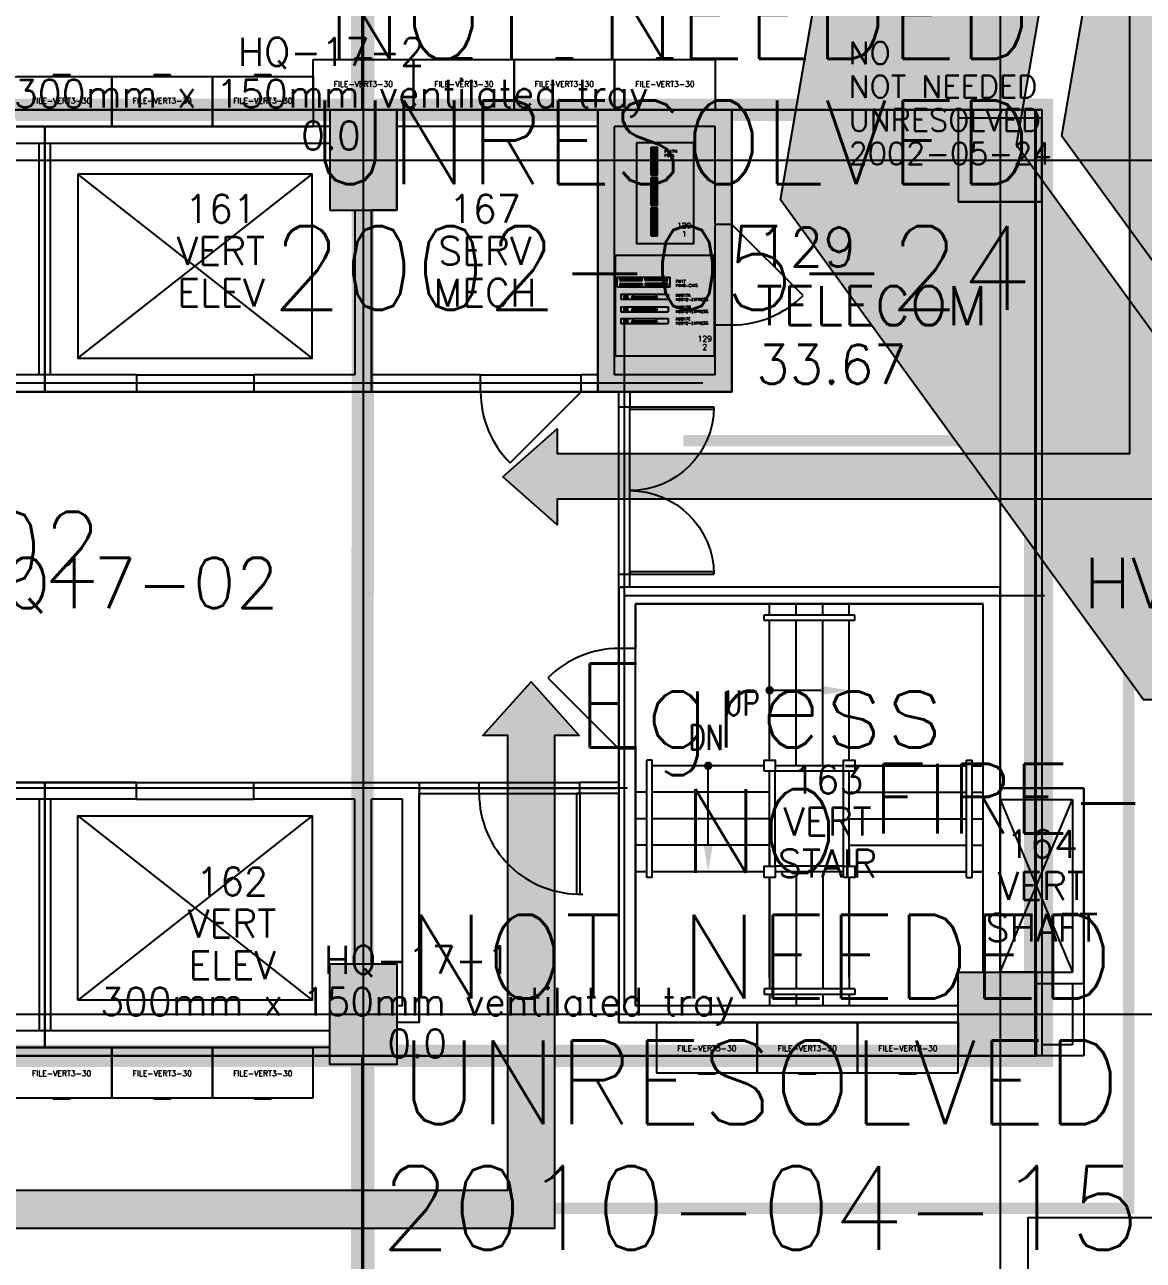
# Model space of a CAD drawing. Extents: x -90 to 4351, y -312 to 2865.
# Drawn here: x 634.2 to 1034.7, y -20.2 to 422.5 of the extents above; entities that cross this region are included whole.
import ezdxf
from ezdxf.enums import TextEntityAlignment as Align

# ---------------------------------------------------------------- set-up
doc = ezdxf.new("R2010")
doc.units = 0
doc.header["$LTSCALE"] = 120
doc.header["$MEASUREMENT"] = 0
doc.layers.get('0').update_dxf_attribs({"linetype": 'CONTINUOUS'})
doc.layers.add('Added', color=3, linetype='CONTINUOUS')
doc.layers.add('Deleted', color=1, linetype='CONTINUOUS')
doc.styles.add('ASSETTEXT', font='simplex.shx')
doc.styles.get("Standard").update_dxf_attribs({"font": 'simplex.shx'})

# ---------------------------------------------------------------- blocks, each defined once
blk = doc.blocks.new('ELEV')
for p, q in [((42, -6), (-42, -72)), ((-42, -6), (42, -72))]:
    blk.add_line(p, q)
blk.add_lwpolyline([(-42, -72), (-42, -6), (42, -6), (42, -72)], close=True)
blk = doc.blocks.new('90S2')
for p, q in [((-0.5, 0), (-0.5, 1)), ((-0.46875, 0), (-0.46875, 0.998045)), ((-0.5, 0), (-0.46875, 0)), ((-0.46875, 0), (-0.46875, 0))]:
    blk.add_line(p, q)
blk.add_arc((-0.5, 0), 1, 0, 91.706985)
blk = doc.blocks.new('DR-DOUB')
for p, q in [((0, 0.5), (0.015625, 0.5)), ((0, 0), (0, 0.5)), ((0.015625, 0.5), (0.015625, 0)), ((1, 0.5), (0.984375, 0.5)), ((0.984375, 0.5), (0.984375, 0)), ((1, 0), (1, 0.5)), ((0.015625, 0), (0, 0)), ((0.984375, 0), (1, 0))]:
    blk.add_line(p, q)
for centre, start, end in [((0, 0), 0, 90), ((1, 0), 90, 180)]:
    blk.add_arc(centre, 0.5, start, end)
blk = doc.blocks.new('FILE')
for p, q in [((0, 18), (36, 18)), ((0, 0), (0, 18)), ((15, 18.5), (15, 18)), ((21, 18.5), (15, 18.5)), ((21, 18), (21, 18.5)), ((36, 18), (36, 0)), ((0, 0), (36, 0))]:
    blk.add_line(p, q)
blk = doc.blocks.new('PB3X50')
for p, q in [((0, 21.73), (0, 31.73)), ((0, 31.73), (2.25, 31.73)), ((0.35, 31.33), (1.9, 31.33)), ((2.25, 21.73), (2.25, 31.73)), ((0.35, 30.93), (1.9, 30.93)), ((0.35, 30.53), (1.9, 30.53)), ((0.35, 30.13), (1.9, 30.13)), ((0.35, 29.73), (1.9, 29.73)), ((0.35, 29.33), (1.9, 29.33)), ((0.35, 28.93), (1.9, 28.93)), ((0.35, 28.53), (1.9, 28.53)), ((0.35, 28.13), (1.9, 28.13)), ((0.35, 27.73), (1.9, 27.73)), ((0.35, 27.33), (1.9, 27.33)), ((0.35, 26.93), (1.9, 26.93)), ((0.35, 26.53), (1.9, 26.53)), ((0.35, 26.13), (1.9, 26.13)), ((0.35, 25.73), (1.9, 25.73)), ((0.35, 25.33), (1.9, 25.33)), ((0.35, 24.93), (1.9, 24.93)), ((0.35, 24.53), (1.9, 24.53)), ((0.35, 24.13), (1.9, 24.13)), ((0.35, 23.73), (1.9, 23.73)), ((0.35, 23.33), (1.9, 23.33)), ((0.35, 22.93), (1.9, 22.93)), ((0.35, 22.53), (1.9, 22.53)), ((0, 21.73), (2.25, 21.73)), ((0, 20.86), (2.25, 20.86)), ((0, 10.86), (0, 20.86)), ((0.35, 22.13), (1.9, 22.13)), ((0.35, 20.46), (1.9, 20.46)), ((0.35, 20.06), (1.9, 20.06)), ((0.35, 19.66), (1.9, 19.66)), ((0.35, 19.26), (1.9, 19.26)), ((0.35, 18.86), (1.9, 18.86)), ((0.35, 18.46), (1.9, 18.46)), ((0.35, 18.06), (1.9, 18.06)), ((2.25, 10.86), (2.25, 20.86)), ((0.35, 17.66), (1.9, 17.66)), ((0.35, 17.26), (1.9, 17.26)), ((0.35, 16.86), (1.9, 16.86)), ((0.35, 16.46), (1.9, 16.46)), ((0.35, 16.06), (1.9, 16.06)), ((0.35, 15.66), (1.9, 15.66)), ((0.35, 15.26), (1.9, 15.26)), ((0.35, 14.86), (1.9, 14.86)), ((0.35, 14.46), (1.9, 14.46)), ((0.35, 14.06), (1.9, 14.06)), ((0.35, 13.66), (1.9, 13.66)), ((0, 10.86), (2.25, 10.86)), ((0, 0), (0, 10)), ((0, 10), (2.25, 10)), ((0.35, 13.26), (1.9, 13.26)), ((0.35, 12.86), (1.9, 12.86)), ((0.35, 12.46), (1.9, 12.46)), ((0.35, 12.06), (1.9, 12.06)), ((0.35, 11.66), (1.9, 11.66)), ((0.35, 11.26), (1.9, 11.26)), ((0.35, 9.6), (1.9, 9.6)), ((0.35, 9.2), (1.9, 9.2)), ((2.25, 0), (2.25, 10)), ((0.35, 8.8), (1.9, 8.8)), ((0.35, 8.4), (1.9, 8.4)), ((0.35, 8), (1.9, 8)), ((0.35, 7.6), (1.9, 7.6)), ((0.35, 7.2), (1.9, 7.2)), ((0.35, 6.8), (1.9, 6.8)), ((0.35, 6.4), (1.9, 6.4)), ((0.35, 6), (1.9, 6)), ((0.35, 5.6), (1.9, 5.6)), ((0.35, 5.2), (1.9, 5.2)), ((0.35, 4.8), (1.9, 4.8)), ((0, 0), (2.25, 0)), ((0.35, 4.4), (1.9, 4.4)), ((0.35, 4), (1.9, 4)), ((0.35, 3.6), (1.9, 3.6)), ((0.35, 3.2), (1.9, 3.2)), ((0.35, 2.8), (1.9, 2.8)), ((0.35, 2.4), (1.9, 2.4)), ((0.35, 2), (1.9, 2)), ((0.35, 1.6), (1.9, 1.6)), ((0.35, 1.2), (1.9, 1.2)), ((0.35, 0.8), (1.9, 0.8)), ((0.35, 0.4), (1.9, 0.4))]:
    blk.add_line(p, q)
blk = doc.blocks.new('HUB12')
for p, q in [((0, 1.8), (17, 1.8)), ((0, 1.8), (0, 0)), ((0, 0), (17, 0)), ((4, 1.03), (12.94, 1.03)), ((4, 1.03), (4, 0.34)), ((4, 0.34), (12.94, 0.34)), ((4.69, 1.03), (4.69, 0.34)), ((5.37, 1.03), (5.37, 0.34)), ((6.06, 1.03), (6.06, 0.34)), ((6.75, 1.03), (6.75, 0.34)), ((7.44, 1.03), (7.44, 0.34)), ((8.12, 1.03), (8.12, 0.34)), ((8.81, 1.03), (8.81, 0.34)), ((9.5, 1.03), (9.5, 0.34)), ((10.19, 1.03), (10.19, 0.34)), ((10.88, 1.03), (10.88, 0.34)), ((11.56, 1.03), (11.56, 0.34)), ((12.25, 1.03), (12.25, 0.34)), ((12.94, 1.03), (12.94, 0.34)), ((17, 1.8), (17, 0))]:
    blk.add_line(p, q)
for points in [[(1.16, 1.3), (1.16, 0.99), (2.57, 0.99), (2.57, 1.3)], [(1.16, 0.65), (1.16, 0.34), (2.57, 0.34), (2.57, 0.65)]]:
    blk.add_lwpolyline(points, close=True)
for s, p in [('01', (4.36, 1.3)), ('12', (12.61, 1.3))]:
    blk.add_text(s, height=0.25).set_placement(p, align=Align.MIDDLE)
blk = doc.blocks.new('PN48')
for p, q in [((0, 3.5), (19, 3.5)), ((0, 0), (0, 3.5)), ((0, 0), (19, 0)), ((0.93, 3), (8.93, 3)), ((0.93, 2.33), (0.93, 3)), ((0.93, 2.33), (8.93, 2.33)), ((0.93, 1.23), (8.93, 1.23)), ((0.93, 1.23), (0.93, 0.57)), ((0.93, 0.57), (8.93, 0.57)), ((1.59, 3), (1.59, 2.33)), ((1.59, 0.57), (1.59, 1.23)), ((2.26, 3), (2.26, 2.33)), ((2.26, 0.57), (2.26, 1.23)), ((2.93, 3), (2.93, 2.33)), ((2.93, 0.57), (2.93, 1.23)), ((3.59, 3), (3.59, 2.33)), ((3.59, 0.57), (3.59, 1.23)), ((4.26, 3), (4.26, 2.33)), ((4.26, 0.57), (4.26, 1.23)), ((4.93, 3), (4.93, 2.33)), ((4.93, 0.57), (4.93, 1.23)), ((5.59, 3), (5.59, 2.33)), ((5.59, 0.57), (5.59, 1.23)), ((6.26, 3), (6.26, 2.33)), ((6.26, 0.57), (6.26, 1.23)), ((6.93, 3), (6.93, 2.33)), ((6.93, 0.57), (6.93, 1.23)), ((7.59, 3), (7.59, 2.33)), ((7.59, 0.57), (7.59, 1.23)), ((8.26, 3), (8.26, 2.33)), ((8.26, 0.57), (8.26, 1.23)), ((8.93, 2.33), (8.93, 3)), ((8.93, 1.23), (8.93, 0.57)), ((10.07, 2.33), (10.07, 3)), ((18.07, 3), (10.07, 3)), ((18.07, 2.33), (10.07, 2.33)), ((10.07, 1.23), (10.07, 0.57)), ((18.07, 1.23), (10.07, 1.23)), ((18.07, 0.57), (10.07, 0.57)), ((10.74, 3), (10.74, 2.33)), ((10.74, 0.57), (10.74, 1.23)), ((11.41, 3), (11.41, 2.33)), ((11.41, 0.57), (11.41, 1.23)), ((12.07, 3), (12.07, 2.33)), ((12.07, 0.57), (12.07, 1.23)), ((12.74, 3), (12.74, 2.33)), ((12.74, 0.57), (12.74, 1.23)), ((13.41, 3), (13.41, 2.33)), ((13.41, 0.57), (13.41, 1.23)), ((14.07, 3), (14.07, 2.33)), ((14.07, 0.57), (14.07, 1.23)), ((14.74, 3), (14.74, 2.33)), ((14.74, 0.57), (14.74, 1.23)), ((15.41, 3), (15.41, 2.33)), ((15.41, 0.57), (15.41, 1.23)), ((16.07, 3), (16.07, 2.33)), ((16.07, 0.57), (16.07, 1.23)), ((16.74, 3), (16.74, 2.33)), ((16.74, 0.57), (16.74, 1.23)), ((17.41, 3), (17.41, 2.33)), ((17.41, 0.57), (17.41, 1.23)), ((18.07, 2.33), (18.07, 3)), ((18.07, 1.23), (18.07, 0.57)), ((19, 0), (19, 3.5))]:
    blk.add_line(p, q)
for s, p in [('01', (1.26, 2.07)), ('25', (1.26, 0.3)), ('24', (17.74, 2.07)), ('48', (17.74, 0.3))]:
    blk.add_text(s, height=0.25).set_placement(p, align=Align.MIDDLE)

msp = doc.modelspace()

# ---------------------------------------------------------------- hatches: boundary and pattern name
at = {"layer": 'Added'}
h = msp.add_hatch(color=256, dxfattribs=at)
h.paths.add_polyline_path([(2602.49, 2159.31), (2524.44, 2172.75), (2507.46, 2074.21), (2585.51, 2060.76)])
h.paths.add_polyline_path([(2585.51, 2060.76), (2507.46, 2074.21), (2483.69, 1936.24), (2561.74, 1922.79)])
h.paths.add_polyline_path([(2544.76, 1824.24), (2466.71, 1837.69), (2462.89, 1815.52), (2242.52, 1853.49), (2234.45, 1806.68), (2454.82, 1768.71), (2444.75, 1710.23), (2522.8, 1696.78)])
h.paths.add_polyline_path([(2561.74, 1922.79), (2537.1, 1927.04), (2520.12, 1828.49), (2544.76, 1824.24)])
h.paths.add_polyline_path([(3302.59, 1546), (2496.82, 1546), (2505.82, 1598.23), (2427.77, 1611.68), (2416.79, 1547.94), (2477.97, 1466.8), (3252.59, 1466.8), (3252.59, 907.2), (3252.59, 822.33), (3252.59, 276.33), (3117.33, 276.33), (3117.33, 822.33), (3252.59, 822.33), (3252.59, 907.2), (3117.33, 907.2), (3117.33, 1322.2), (3084.83, 1322.2), (3084.83, 907.2), (3011.59, 907.2), (3011.59, 1322.2), (2710.09, 1322.2), (2710.09, 889.3), (2411.09, 889.3), (2411.09, 1321.12), (2364.09, 1321.12), (2364.09, 909.33), (2053.33, 909.33), (2053.33, 822.33), (2364.09, 822.33), (2740.09, 822.33), (2792.33, 822.33), (2792.33, 907.2), (2740.09, 907.2), (2740.09, 1272.2), (2969.33, 1272.2), (2969.33, 907.2), (2919.33, 907.2), (2919.33, 822.33), (3084.83, 822.33), (3084.83, 819.33), (3084.83, 807.33), (3084.83, 276.33), (2915.39, 276.33), (2915.39, 211.33), (2910.39, 211.33), (2910.39, 196.33), (2910.39, 192.9, -0.181689), (2820.39, 190.13), (2820.39, 196.33), (2820.39, 211.33), (2815.39, 211.33), (2815.39, 276.33), (2651.99, 276.33), (2651.99, 211.33), (2646.99, 211.33), (2646.99, 196.33), (2646.99, 192.9, -0.181689), (2556.99, 190.13), (2556.99, 196.33), (2556.99, 211.33), (2551.99, 211.33), (2551.99, 276.33), (2388.59, 276.33), (2388.59, 211.33), (2383.59, 211.33), (2383.59, 196.33), (2383.59, 192.9, -0.181689), (2293.59, 190.13), (2293.59, 196.33), (2293.59, 211.33), (2288.59, 211.33), (2288.59, 276.33), (2125.19, 276.33), (2125.19, 211.33), (2120.19, 211.33), (2120.19, 196.33), (2120.19, 192.9, -0.181689), (2030.19, 190.13), (2030.19, 196.33), (2030.19, 211.33), (2025.19, 211.33), (2025.19, 276.33), (1861.79, 276.33), (1861.79, 211.33), (1856.79, 211.33), (1856.79, 196.33), (1856.79, 192.9, -0.181689), (1766.79, 190.13), (1766.79, 196.33), (1766.79, 211.33), (1761.79, 211.33), (1761.79, 276.33), (1629.79, 276.33), (1629.79, 260.53), (1404.79, 260.53), (1404.79, 195.53), (1399.79, 195.53), (1399.79, 180.53), (1399.79, 177.1, -0.181689), (1309.79, 174.33), (1309.79, 180.53), (1309.79, 195.53), (1304.79, 195.53), (1304.79, 260.53), (1075.58, 260.53), (989.35, 379.37), (1029.88, 614.6), (965.83, 625.64), (966.68, 630.56), (951.89, 633.11), (945.78, 634.16, -0.181689), (963.8, 722.39), (967.18, 721.8), (981.96, 719.26), (982.81, 724.18), (1046.86, 713.15), (1065.67, 822.33), (1157.24, 822.33), (1157.24, 909.33), (1106.51, 909.33), (1132.75, 1061.62), (1068.69, 1072.66), (1069.54, 1077.59), (1054.76, 1080.14), (1048.64, 1081.19, -0.181689), (1066.66, 1169.41), (1070.04, 1168.83), (1084.82, 1166.28), (1085.67, 1171.21), (1149.73, 1160.17), (1183.9, 1358.55), (1105.07, 1372.13), (1075.13, 1198.39, 0.333333), (1049.66, 1050.57), (1037.19, 978.2), (1012.1, 982.53), (972.27, 751.37, 0.333333), (946.8, 603.55), (904.79, 359.71), (1034.79, 180.53), (1279.79, 180.53, 0.333333), (1429.79, 180.53), (1674.79, 180.53), (1674.79, 196.33), (1736.79, 196.33, 0.333333), (1886.79, 196.33), (2000.19, 196.33, 0.333333), (2150.19, 196.33), (2263.59, 196.33, 0.333333), (2413.59, 196.33), (2526.99, 196.33, 0.333333), (2676.99, 196.33), (2790.39, 196.33, 0.333333), (2940.39, 196.33), (3302.59, 196.33), (3302.59, 1474.3)])
h = msp.add_hatch(color=256, dxfattribs=at)
h.paths.add_polyline_path([(2001.11, 1527.24), (1991.95, 1474.02), (2364.09, 1409.91), (2364.09, 1391.8), (2364.09, 1321.12), (2411.09, 1321.12), (2411.09, 1364.49), (2331.26, 1470.36)])
h.paths.add_polyline_path([(1798.33, 822.33), (1081.21, 822.33), (1005.46, 382.72), (1082.65, 276.33), (1629.79, 276.33), (1998.33, 276.33), (1998.33, 705.33), (1940.33, 705.33), (1940.33, 655.33), (1948.33, 655.33), (1948.33, 326.33), (1108.15, 326.33), (1058.32, 395.01), (1123.33, 772.33), (1748.33, 772.33), (1748.33, 655.33), (1810.33, 655.33), (1810.33, 705.33), (1798.33, 705.33)])
at = {"layer": 'Deleted'}
for points in [[(238.62, 342.46), (221.94, 362.29), (229.99, 362.29), (229.99, 445.35), (1047.68, 445.35), (1047.68, 252.46), (824.85, 252.46), (824.85, 243.26), (805.41, 260.53), (824.83, 277.69), (824.83, 268.84), (1029.92, 268.84), (1029.92, 428.39), (247.21, 428.39), (247.21, 362.22), (255.74, 362.22)], [(238.62, 342.46), (221.94, 362.29), (229.99, 362.29), (229.99, 445.35), (1047.68, 445.35), (1047.68, 252.46), (824.85, 252.46), (824.85, 243.26), (805.41, 260.53), (824.83, 277.69), (824.83, 268.84), (1029.92, 268.84), (1029.92, 428.39), (247.21, 428.39), (247.21, 362.22), (255.74, 362.22)], [(767.45, 391.98), (743.45, 391.98), (743.45, 355.98), (767.45, 355.98)], [(839.45, 391.98), (839.45, 290.98), (887.45, 290.98), (887.45, 391.98)], [(998.45, 391.98), (998.45, 358.98), (968.45, 358.98), (968.45, 391.98)], [(238.64, 333.57), (255.82, 314.21), (247.11, 314.21), (247.11, 4.95), (807.16, 4.95), (807.16, 167.77), (798.27, 167.77), (815.54, 187.04), (832.79, 167.77), (823.94, 167.77), (823.94, -8.8), (230.19, -8.8), (230.19, 314.15), (221.47, 314.15)], [(238.64, 333.57), (255.82, 314.21), (247.11, 314.21), (247.11, 4.95), (807.16, 4.95), (807.16, 167.77), (798.27, 167.77), (815.54, 187.04), (832.79, 167.77), (823.94, 167.77), (823.94, -8.8), (230.19, -8.8), (230.19, 314.15), (221.47, 314.15)], [(743.45, 85.98), (767.45, 85.98), (767.45, 49.98), (743.45, 49.98)], [(968.45, 82.98), (996.45, 82.98), (996.45, 52.98), (968.45, 52.98)]]:
    msp.add_hatch(color=256, dxfattribs=at).paths.add_polyline_path(points)

# ---------------------------------------------------------------- linework, layer by layer
at = {"layer": 'Added'}
for p, q in [((1081.21, 822.33), (1005.46, 382.72)), ((989.35, 379.37), (1029.88, 614.6)), ((904.79, 359.71), (946.8, 603.55)), ((1082.65, 276.33), (1005.46, 382.72)), ((1075.58, 260.53), (989.35, 379.37)), ((1034.79, 180.53), (904.79, 359.71))]:
    msp.add_line(p, q, dxfattribs=at)
msp.add_lwpolyline([(2496.82, 1546), (3302.59, 1546), (3302.59, 196.33), (1674.79, 196), (1674.79, 180.53), (1034.79, 180.53), (904.79, 359.71), (1012.1, 982.53), (1037.19, 978.2), (1087.81, 1283.78), (853.27, 1324.19), (921.19, 1718.38), (1157.7, 1677.63), (1299.91, 2502.97), (2622.44, 2275.1), (2496.82, 1546)], close=True, dxfattribs=at)
at = {"layer": 'Deleted'}
for p, q in [((755.45, 744), (755.45, -312)), ((755.45, 744), (755.45, -312)), ((983.45, 744), (983.45, -312)), ((767.45, 391.98), (743.45, 391.98)), ((743.45, 391.98), (743.45, 385.98)), ((743.45, 391.98), (743.45, 355.98)), ((767.45, 391.98), (743.45, 391.98)), ((887.45, 391.98), (767.45, 391.98)), ((767.45, 355.98), (767.45, 391.98)), ((887.45, 350.84), (887.45, 391.98)), ((998.45, 391.98), (968.45, 391.98)), ((968.45, 391.98), (968.45, 358.98)), ((998.45, 391.98), (998.45, 358.98)), ((743.45, 385.98), (593.45, 385.98)), ((839.45, 385.98), (767.45, 385.98)), ((767.45, 355.98), (767.45, 385.98)), ((839.45, 296.98), (839.45, 385.98)), ((845.45, 296.98), (845.45, 385.98)), ((881.45, 385.98), (845.45, 385.98)), ((881.45, 350.84), (881.45, 385.98)), ((998.45, 388.98), (968.45, 388.98)), ((968.45, 388.98), (968.45, 358.98)), ((998.45, 358.98), (998.45, 388.98)), ((743.45, 379.98), (539.45, 379.98)), ((639.45, 296.98), (639.45, 379.98)), ((643.45, 296.98), (643.45, 379.98)), ((743.45, 379.98), (743.45, 355.98)), ((-47.89, 373.98), (1566.19, 373.98)), ((968.45, 358.98), (998.45, 358.98)), ((998.45, 358.98), (968.45, 358.98)), ((743.45, 355.98), (752.45, 355.98)), ((743.45, 355.98), (767.45, 355.98)), ((752.45, 355.98), (752.45, 296.98)), ((758.45, 355.98), (758.45, 296.98)), ((758.45, 355.98), (767.45, 355.98)), ((887.45, 350.84), (881.45, 350.84)), ((881.45, 314.84), (881.45, 350.6)), ((887.45, 314.84), (887.45, 350.84)), ((912.92, 325.47), (887.47, 350.93)), ((849, 69), (849, 317)), ((881.45, 296.98), (881.45, 314.84)), ((887.45, 314.84), (881.45, 314.84)), ((887.45, 290.98), (887.45, 314.84)), ((674.2, 296.98), (608.7, 296.98)), ((674.2, 296.98), (674.2, 290.98)), ((674.2, 296.98), (716.2, 296.98)), ((752.45, 296.98), (716.2, 296.98)), ((716.2, 296.98), (716.2, 290.98)), ((797.45, 296.98), (758.45, 296.98)), ((797.4, 290.94), (797.4, 296.98)), ((797.4, 296.98), (833.45, 296.98)), ((833.45, 290.94), (833.45, 296.98)), ((839.45, 296.98), (833.45, 296.98)), ((881.45, 296.98), (845.45, 296.98)), ((877, 294), (299.45, 294)), ((674.2, 290.98), (608.7, 290.98)), ((674.2, 290.98), (716.2, 290.98)), ((797.45, 290.98), (716.2, 290.98)), ((797.4, 290.98), (833.45, 290.98)), ((807.99, 265.53), (833.45, 290.98)), ((846.95, 290.98), (833.45, 290.98)), ((846.95, 285.56), (846.95, 290.98)), ((887.45, 290.98), (850.95, 290.98)), ((850.95, 290.98), (850.95, 285.56)), ((846.95, 285.56), (850.95, 285.56)), ((846.95, 225.56), (846.95, 285.56)), ((850.95, 225.56), (850.95, 285.56)), ((846.95, 225.56), (850.95, 225.56)), ((846.95, 198.98), (846.95, 225.56)), ((850.95, 220.98), (850.95, 225.56)), ((846.95, 198.98), (846.95, 220.98)), ((849, 218), (999.37, 218)), ((983.45, 220.98), (850.95, 220.98)), ((983.45, 148.9), (983.45, 220.98)), ((977.45, 214.98), (852.95, 214.98)), ((852.95, 198.98), (852.95, 214.98)), ((852.99, 214.93), (977.34, 214.93)), ((852.99, 198.98), (852.99, 214.93)), ((900.95, 210.98), (900.95, 214.98)), ((910.45, 210.98), (910.45, 214.98)), ((919.95, 210.98), (919.95, 214.98)), ((929.45, 210.98), (929.45, 214.98)), ((977.34, 214.93), (977.34, 82.94)), ((977.45, 82.98), (977.45, 214.98)), ((931.45, 210.98), (898.95, 210.98)), ((898.95, 208.98), (898.95, 210.98)), ((931.45, 208.98), (898.95, 208.98)), ((900.95, 158.98), (900.95, 208.98)), ((910.45, 156.98), (910.45, 208.98)), ((919.95, 156.98), (919.95, 208.98)), ((929.45, 158.98), (929.45, 208.98)), ((931.45, 208.98), (931.45, 210.98)), ((852.95, 198.98), (846.95, 198.98)), ((846.95, 162.98), (846.95, 198.98)), ((852.95, 162.98), (852.95, 198.98)), ((821.49, 188.44), (846.95, 162.98)), ((919.45, 183.98), (900.95, 183.98)), ((852.95, 162.98), (846.95, 162.98)), ((846.95, 150.98), (846.95, 162.98)), ((852.95, 70.98), (852.95, 162.98)), ((852.99, 71.25), (852.99, 162.98)), ((856.95, 116.98), (856.95, 158.98)), ((858.95, 158.98), (856.95, 158.98)), ((858.95, 116.98), (858.95, 158.98)), ((898.95, 156.98), (858.95, 156.98)), ((878.95, 128.98), (878.95, 156.98)), ((900.95, 120.98), (900.95, 154.98)), ((927.45, 156.98), (902.95, 156.98)), ((927.45, 154.98), (902.95, 154.98)), ((902.95, 120.98), (902.95, 154.98)), ((927.45, 120.98), (927.45, 154.98)), ((929.45, 120.98), (929.45, 154.98)), ((971.45, 156.98), (931.45, 156.98)), ((931.45, 156.98), (971.45, 156.98)), ((971.45, 116.98), (971.45, 158.98)), ((971.45, 158.98), (973.45, 158.98)), ((973.45, 116.98), (973.45, 158.98)), ((977.45, 156.98), (973.45, 156.98)), ((973.45, 156.98), (977.45, 156.98)), ((674.2, 150.98), (608.7, 150.98)), ((674.2, 144.98), (674.2, 150.98)), ((674.2, 150.98), (716.2, 150.98)), ((716.2, 144.98), (716.2, 150.98)), ((716.2, 150.98), (796.95, 150.98)), ((796.95, 146.98), (796.95, 150.98)), ((796.95, 150.98), (832.95, 150.98)), ((846.95, 150.98), (832.95, 150.98)), ((832.95, 146.98), (832.95, 150.98)), ((299.45, 149), (850, 149)), ((775.45, 64.98), (775.45, 146.98)), ((775.45, 146.98), (796.95, 146.98)), ((796.95, 146.98), (832.95, 146.98)), ((846.95, 146.98), (832.95, 146.98)), ((846.95, 64.98), (846.95, 146.98)), ((856.95, 147.48), (852.95, 147.48)), ((900.95, 147.48), (858.95, 147.48)), ((929.45, 147.48), (971.45, 147.48)), ((973.45, 147.48), (977.45, 147.48)), ((983.45, 148.9), (1013.4, 148.9)), ((1013.4, 148.9), (1013.4, 52.98)), ((674.2, 144.98), (608.7, 144.98)), ((639.45, 144.98), (639.45, 61.98)), ((643.45, 144.98), (643.45, 61.98)), ((674.2, 144.98), (716.2, 144.98)), ((752.45, 144.98), (716.2, 144.98)), ((752.45, 85.98), (752.45, 144.98)), ((758.45, 85.98), (758.45, 144.98)), ((769.45, 144.98), (758.45, 144.98)), ((769.45, 70.98), (769.45, 144.98)), ((983.45, 144.9), (1009.4, 82.98)), ((983.45, 82.98), (1009.4, 144.9)), ((983.45, 82.98), (983.45, 144.9)), ((983.45, 144.9), (1009.4, 144.9)), ((1009.4, 144.9), (1009.4, 82.98)), ((856.95, 137.98), (852.95, 137.98)), ((900.95, 137.98), (858.95, 137.98)), ((929.45, 137.98), (971.45, 137.98)), ((973.45, 137.98), (977.45, 137.98)), ((856.95, 128.48), (852.95, 128.48)), ((900.95, 128.48), (858.95, 128.48)), ((929.45, 128.48), (971.45, 128.48)), ((973.45, 128.48), (977.45, 128.48)), ((900.95, 126.98), (900.95, 120.98)), ((900.95, 120.98), (900.95, 126.98)), ((929.45, 126.98), (929.45, 120.98)), ((929.45, 120.98), (929.45, 126.98)), ((927.45, 120.98), (902.95, 120.98)), ((856.95, 118.98), (852.95, 118.98)), ((858.95, 116.98), (856.95, 116.98)), ((898.95, 118.98), (858.95, 118.98)), ((900.95, 116.98), (900.95, 76.98)), ((900.95, 80.98), (900.95, 116.98)), ((927.45, 118.98), (902.95, 118.98)), ((910.45, 118.98), (910.45, 76.98)), ((919.95, 118.98), (919.95, 76.98)), ((929.45, 116.98), (929.45, 76.98)), ((929.45, 80.98), (929.45, 116.98)), ((971.45, 118.98), (931.45, 118.98)), ((931.45, 118.98), (971.45, 118.98)), ((971.45, 116.98), (973.45, 116.98)), ((977.45, 118.98), (973.45, 118.98)), ((973.45, 118.98), (977.45, 118.98)), ((743.45, 49.98), (743.45, 85.98)), ((743.45, 85.98), (752.45, 85.98)), ((743.45, 49.98), (743.45, 85.98)), ((743.45, 85.98), (767.45, 85.98)), ((758.45, 85.98), (767.45, 85.98)), ((767.45, 85.98), (767.45, 70.98)), ((767.45, 85.98), (767.45, 49.98)), ((968.45, 70.98), (968.45, 82.98)), ((968.45, 82.98), (977.45, 82.98)), ((968.45, 52.98), (968.45, 82.98)), ((968.45, 82.98), (996.45, 82.98)), ((983.45, 82.98), (998.45, 82.98)), ((996.45, 82.98), (996.45, 52.98)), ((998.45, 82.98), (1009.4, 82.98)), ((931.45, 76.98), (898.95, 76.98)), ((898.95, 76.98), (898.95, 74.98)), ((931.45, 76.98), (931.45, 74.98)), ((998.45, 78.98), (1009.4, 78.98)), ((998.45, 78.98), (998.45, 56.98)), ((1009.4, 78.98), (1009.4, 56.98)), ((769.45, 70.98), (767.45, 70.98)), ((968.45, 70.98), (852.95, 70.98)), ((968.68, 70.92), (853.13, 70.92)), ((931.45, 74.98), (898.95, 74.98)), ((900.95, 74.98), (900.95, 70.98)), ((910.45, 74.98), (910.45, 70.98)), ((919.95, 74.98), (919.95, 70.98)), ((929.45, 74.98), (929.45, 70.98)), ((-47.89, 67.98), (1566.19, 67.98)), ((743.45, 61.98), (539.45, 61.98)), ((775.45, 64.98), (767.45, 64.98)), ((767.45, 64.98), (767.45, 49.98)), ((968.45, 64.98), (846.95, 64.98)), ((968.45, 52.98), (968.45, 64.98)), ((743.45, 55.98), (593.45, 55.98)), ((1009.4, 56.98), (998.45, 56.98)), ((767.45, 49.98), (743.45, 49.98)), ((767.45, 49.98), (743.45, 49.98)), ((998.45, 52.98), (968.45, 52.98)), ((996.45, 52.98), (968.45, 52.98)), ((1013.4, 52.98), (998.45, 52.98))]:
    msp.add_line(p, q, dxfattribs=at)
for points, const_width in [([(755, 684.98), (755, 391.98), (287, 391.98)], 8), ([(755.45, 685), (755.45, 392), (287.45, 392)], 8), ([(1199.95, -159.02), (992.45, -159.02), (992.45, -223.02), (971.45, -223.02), (971.45, -237.02), (962.7, -237.02), (962.7, -240.02), (755, -240.02), (755.45, 685), (855.2, 684.98), (855.2, 681.98), (962.7, 681.98), (962.7, 678.98), (971.45, 678.98), (971.45, 664.98), (992.45, 664.98), (992.45, 600.98), (1191.2, 600.98)], 8), ([(1220, -159.02), (1025, -159.02), (992, -159.02), (992, -237.02), (962.25, -237.02), (962.25, -240.02), (755.09, -240.02), (755, 52.98), (996, 52.98), (996, 391.98), (755, 391.98), (755, 685), (992.05, 685), (992, 600.98), (1220, 600.98)], 8), ([(1199.95, -159.02), (992.45, -159.02), (992.45, -223.02), (971.45, -223.02), (971.45, -237.02), (962.7, -237.02), (962.7, -240.02), (755, -240.02), (755.45, 685), (855.2, 684.98), (855.2, 681.98), (962.7, 681.98), (962.7, 678.98), (971.45, 678.98), (971.45, 664.98), (992.45, 664.98), (992.45, 600.98), (1191.2, 600.98)], 8), ([(1220.45, -159), (1025.45, -159), (992.45, -159), (992.45, -237), (962.7, -237), (962.7, -240), (755.53, -240), (755.45, 53), (996.45, 53), (996.45, 392), (755.45, 392), (755.45, 685.02), (992.5, 685.02), (992.45, 601), (1220.45, 601)], 8), ([(548.2, -240.02), (755, -240.02), (755.45, 664.98)], 8), ([(548.2, -240.02), (755, -240.02), (755.45, 664.98)], 8), ([(870, 273.45), (1029.54, 273.45), (1029.54, -1.6), (240.59, -1.6)], 4), ([(287, 52.98), (755, 52.98), (755.09, -240.02), (547.75, -240.02)], 8), ([(287.45, 53), (755.45, 53), (755.53, -240), (548.2, -240)], 8)]:
    msp.add_lwpolyline(points, dxfattribs=dict(at, const_width=const_width))
for points in [[(755, 684.98), (755, 391.98), (287, 391.98)], [(755.45, 685), (755.45, 392), (287.45, 392)], [(1220, -159.02), (1025, -159.02), (992, -159.02), (992, -237.02), (962.25, -237.02), (962.25, -240.02), (755.09, -240.02), (755, 52.98), (996, 52.98), (996, 391.98), (755, 391.98), (755, 685), (992.05, 685), (992, 600.98), (1220, 600.98)], [(1220.45, -159), (1025.45, -159), (992.45, -159), (992.45, -237), (962.7, -237), (962.7, -240), (755.53, -240), (755.45, 53), (996.45, 53), (996.45, 392), (755.45, 392), (755.45, 685.02), (992.5, 685.02), (992.45, 601), (1220.45, 601)], [(758.45, 290.98), (758.45, 355.98), (767.45, 355.98), (767.45, 391.98), (743.45, 391.98), (743.45, 385.98), (641.45, 385.98), (641.45, 290.98), (758.45, 290.98)], [(641.45, 290.98), (641.45, 385.98), (593.45, 385.98), (593.45, 385.98), (539.45, 385.98), (539.45, 385.98), (539.45, 385.98), (539.45, 355.98), (527.45, 355.98), (527.45, 290.98), (641.45, 290.98)], [(527.45, 150.98), (641.45, 150.98), (641.45, 55.98), (527.45, 55.98), (527.45, 150.98)], [(641.45, 55.98), (641.45, 150.98), (775.45, 150.98), (775.45, 64.98), (767.45, 64.98), (767.45, 49.98), (743.45, 49.98), (743.45, 55.98), (641.45, 55.98)], [(287, 52.98), (755, 52.98), (755.09, -240.02), (547.75, -240.02)], [(287.45, 53), (755.45, 53), (755.53, -240), (548.2, -240)]]:
    msp.add_lwpolyline(points, dxfattribs=at)
for points in [[(238.62, 342.46), (221.94, 362.29), (229.99, 362.29), (229.99, 445.35), (1047.68, 445.35), (1047.68, 252.46), (824.85, 252.46), (824.85, 243.26), (805.41, 260.53), (824.83, 277.69), (824.83, 268.84), (1029.92, 268.84), (1029.92, 428.39), (247.21, 428.39), (247.21, 362.22), (255.74, 362.22)], [(287, 391.98), (996, 391.98), (996, 52.98), (287, 52.98)], [(289.45, 391.98), (998.45, 391.98), (998.45, 52.98), (289.45, 52.98)], [(839.45, 391.98), (767.45, 391.98), (767.45, 355.98), (758.45, 355.98), (758.45, 290.98), (767.45, 290.98), (839.45, 290.98)], [(839.45, 290.98), (839.45, 391.98), (887.45, 391.98), (887.45, 290.98)], [(839.45, 391.98), (839.45, 290.98), (887.45, 290.98), (887.45, 391.98)], [(853.28, 380.13), (853.28, 344.13), (873.85, 344.13), (873.85, 380.13)], [(848.95, 290.98), (767.45, 290.98), (758.45, 290.98), (296.45, 290.98), (263.45, 290.98), (263.45, 373.98), (215.45, 373.98), (215.45, 310.98), (215.45, 202.98), (215.45, 118.98), (215.45, 67.98), (263.45, 67.98), (263.45, 150.98), (775.45, 150.98), (775.45, 148.98), (846.95, 148.98), (846.95, 220.98), (848.95, 220.98)], [(929.23, 372.34), (929.23, 372.34), (929.23, 372.34), (929.23, 372.34)], [(845.64, 339.8), (845.64, 303.8), (881.2, 303.8), (881.2, 339.8)], [(238.64, 333.57), (255.82, 314.21), (247.11, 314.21), (247.11, 4.95), (807.16, 4.95), (807.16, 167.77), (798.27, 167.77), (815.54, 187.04), (832.79, 167.77), (823.94, 167.77), (823.94, -8.8), (230.19, -8.8), (230.19, 314.15), (221.47, 314.15)], [(983.45, 148.9), (983.45, 220.98), (846.95, 220.98), (846.95, 148.98), (846.95, 64.98), (968.45, 64.98), (968.45, 52.98), (996.45, 52.98), (996.45, 78.98), (996.45, 82.98), (983.45, 82.98)], [(898.95, 154.98), (898.95, 158.98), (902.95, 158.98), (902.95, 154.98)], [(927.45, 154.98), (927.45, 158.98), (931.45, 158.98), (931.45, 154.98)], [(1013.4, 148.9), (983.45, 148.9), (983.45, 82.98), (996.45, 82.98), (996.45, 78.98), (1013.4, 78.98)], [(898.95, 116.98), (898.95, 120.98), (902.95, 120.98), (902.95, 116.98)], [(927.45, 116.98), (927.45, 120.98), (931.45, 120.98), (931.45, 116.98)], [(1221.45, -78.02), (1221.45, -5), (993.45, -5), (993.45, -159.02), (1025.45, -159.02), (1025.45, -162.02), (1191.2, -162.02), (1191.2, -159.02), (1220.45, -159.02), (1220.45, -78.02)]]:
    msp.add_lwpolyline(points, close=True, dxfattribs=at)
at = {"layer": 'Deleted', "const_width": 8}
for points in [[(287, 391.98), (996, 391.98), (996, 52.98), (287, 52.98)], [(289.45, 391.98), (998.45, 391.98), (998.45, 52.98), (289.45, 52.98)]]:
    msp.add_lwpolyline(points, close=True, dxfattribs=at)
at = {"layer": 'Deleted', "const_width": 1.5}
for points in [[(900.2, 183.98, 1), (901.7, 183.98, 1)], [(878.2, 156.98, 1), (879.7, 156.98, 1)]]:
    msp.add_lwpolyline(points, format="xyb", close=True, dxfattribs=at)
at = {"layer": 'Deleted', "linetype": 'Continuous'}
for centre, start, end in [((887.47, 350.93), 270, 315), ((833.45, 290.98), 180, 225), ((846.95, 162.98), 90, 135)]:
    msp.add_arc(centre, 36, start, end, dxfattribs=at)
at = {"layer": 'Deleted'}
for points in [[(919.45, 185.65), (919.45, 182.32), (929.45, 183.98)], [(880.62, 128.98), (877.28, 128.98), (878.95, 118.98)]]:
    msp.add_solid(points, dxfattribs=at)

# ---------------------------------------------------------------- block references
for name, p in [('FILE', (737.45, 391.98)), ('FILE', (773.45, 391.98)), ('FILE', (809.45, 391.98)), ('FILE', (845.45, 391.98)), ('FILE', (629.45, 385.98)), ('FILE', (665.45, 385.98)), ('FILE', (701.45, 385.98)), ('PB3X50', (858.56, 346.88)), ('PN48', (846.36, 328.52)), ('HUB12', (847.64, 324.1)), ('HUB12', (847.64, 319.63)), ('HUB12', (847.64, 315.39)), ('ELEV', (695.2, 144.98))]:
    msp.add_blockref(name, p, dxfattribs=at)
at = {"layer": 'Deleted', "xscale": -1, "rotation": 180}
for name, p in [('ELEV', (695.2, 296.95)), ('FILE', (860.45, 64.98)), ('FILE', (896.45, 64.98)), ('FILE', (932.45, 64.98)), ('FILE', (629.45, 55.98)), ('FILE', (665.45, 55.98)), ('FILE', (701.45, 55.98))]:
    msp.add_blockref(name, p, dxfattribs=at)
at = {"layer": 'Deleted', "xscale": 60, "yscale": -60, "rotation": 90}
msp.add_blockref('DR-DOUB', (850.95, 225.56), dxfattribs=at)
at = {"layer": 'Deleted', "xscale": -36, "yscale": -36}
msp.add_blockref('90S2', (814.95, 146.98), dxfattribs=at)

# ---------------------------------------------------------------- texts
at = {"layer": 'Deleted', "style": 'ASSETTEXT'}
for s, p in [('NOT NEEDED', (994.97, 410.31)), ('UNRESOLVED', (994.97, 365.31)), ('2002-05-24', (994.97, 320.31))]:
    msp.add_text(s, height=30, dxfattribs=at).set_placement(p, align=Align.RIGHT)
for s, height, p in [('HQ-17-2', 10, (743.88, 407.78)), ('300mm x 150mm ventilated tray', 10, (743.88, 392.78)), ('FILE-VERT3-30', 2, (755.45, 400.23)), ('FILE-VERT3-30', 2, (791.45, 400.23)), ('FILE-VERT3-30', 2, (827.45, 400.23)), ('FILE-VERT3-30', 2, (863.45, 400.23)), ('FILE-VERT3-30', 2, (647.45, 394.23)), ('FILE-VERT3-30', 2, (683.45, 394.23)), ('FILE-VERT3-30', 2, (719.45, 394.23)), ('0.0', 10, (743.88, 377.78)), ('161', 10, (704.45, 351.48)), ('167', 10, (798.95, 351.48)), ('129', 2, (870.33, 349.55)), ('VERT', 10, (704.45, 336.48)), ('SERV', 10, (798.95, 336.48)), ('1', 2, (870.33, 346.55)), ('ELEV', 10, (704.45, 321.48)), ('MECH', 10, (798.95, 321.48)), ('129', 2, (877.72, 308.97)), ('2', 2, (877.72, 305.97)), ('FIRE-HQ17-02', 25, (532.39, 222.97)), ('SP-HQ17-02', 18, (641.5, 213.48, 2)), ('HVAC-HQ17-03', 18, (1111.72, 213.49)), ('Egress', 30, (897.59, 163.55)), ('163', 10, (921.7, 146.98)), ('FIRE-HQ17-03', 25, (1067.14, 132.71)), ('NO', 30, (897.59, 118.55)), ('VERT', 10, (921.7, 131.98)), ('164', 10, (998.43, 123.94)), ('STAIR', 10, (921.7, 116.98)), ('162', 10, (708.45, 110.48)), ('VERT', 10, (998.43, 108.94)), ('VERT', 10, (708.45, 95.48)), ('NOT NEEDED', 30, (897.59, 73.55)), ('SHAFT', 10, (998.43, 93.94)), ('ELEV', 10, (708.45, 80.48)), ('HQ-17-1', 10, (774.76, 82.43)), ('300mm x 150mm ventilated tray', 10, (774.76, 67.43)), ('0.0', 10, (774.76, 52.43)), ('UNRESOLVED', 30, (897.59, 28.55)), ('FILE-VERT3-30', 2, (878.45, 54.73)), ('FILE-VERT3-30', 2, (914.45, 54.73)), ('FILE-VERT3-30', 2, (950.45, 54.73)), ('FILE-VERT3-30', 2, (647.45, 45.73)), ('FILE-VERT3-30', 2, (683.45, 45.73)), ('FILE-VERT3-30', 2, (719.45, 45.73)), ('2010-04-15', 30, (897.59, -16.45))]:
    msp.add_text(s, height=height, dxfattribs=at).set_placement(p, align=Align.CENTER)
for s, height, p in [('NO', 8, (929.23, 408.34)), ('NOT NEEDED', 8, (929.23, 396.34)), ('UNRESOLVED', 8, (929.23, 384.34)), ('PB17H', 1, (863.27, 376.61)), ('2002-05-24', 8, (929.23, 372.34)), ('PB1A', 1, (863.27, 375.11)), ('129', 14, (896.12, 335.81)), ('PN17', 1, (867.28, 330.05)), ('PN48-CAT5', 1, (867.28, 328.55)), ('TELECOM', 14, (896.12, 314.81)), ('HUB17A', 1, (867.28, 325.03)), ('HUB12-EXPRESS', 1, (867.28, 323.53)), ('HUB17B', 1, (867.28, 320.71)), ('HUB12-EXPRESS', 1, (867.28, 319.21)), ('HUB17C', 1, (867.28, 316.56)), ('HUB12-EXPRESS', 1, (867.28, 315.06)), ('33.67', 14, (896.12, 293.81))]:
    msp.add_text(s, height=height, dxfattribs=at).set_placement(p)
at = {"layer": 'Deleted', "style": 'ASSETTEXT', "width": 0.75}
for height, p in [(9, (897.32, 179.48)), (0.18, (900.86, 183.89))]:
    msp.add_text('UP', height=height, dxfattribs=at).set_placement(p, align=Align.MIDDLE_RIGHT)
msp.add_text('DN', height=9, dxfattribs=at).set_placement((878.2, 159.98), align=Align.BOTTOM_CENTER)

doc.saveas('drawing.dxf')
